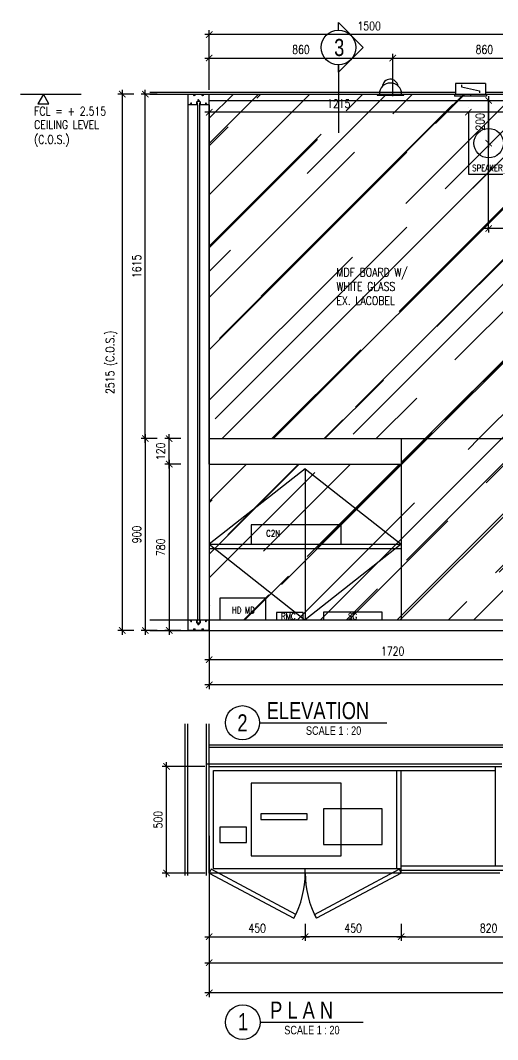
# Model space of a CAD drawing. Header units: millimetres. Extents: x 618222 to 630112, y -361745 to -355524.
# Drawn here: x 618222 to 620459, y -360469 to -355690 of the extents above; entities that cross this region are included whole.
import ezdxf
from ezdxf.enums import TextEntityAlignment as Align

# ---------------------------------------------------------------- set-up
doc = ezdxf.new("R2010")
doc.units = ezdxf.units.MM
doc.header["$LTSCALE"] = 8
doc.header["$MEASUREMENT"] = 0
for name, color, linetype in [('02acp', 2, 'Continuous'), ('03AFP', 3, 'Continuous'), ('07APP', 7, 'Continuous'), ('A-DETL-03', 7, 'Continuous')]:
    doc.layers.add(name, color=color, linetype=linetype)
doc.layers.add('A-FURN', color=3, linetype='Continuous', lineweight=5)
doc.styles.add('DIM', font='ROMANS.shx', dxfattribs={"width": 0.8})
doc.styles.add('JDL', font='UNIV.shx', dxfattribs={"width": 0.8})
doc.dimstyles.new('DIM20', dxfattribs={"dimscale": 20, "dimtxt": 2, "dimasz": 1.5, "dimexe": 1, "dimexo": 1, "dimgap": 1, "dimtad": 1, "dimdec": 0, "dimzin": 0, "dimdsep": 46, "dimtxsty": 'DIM', "dimblk1": 'ARCHTICK', "dimblk2": 'ARCHTICK', "dimsah": 1, "dimcen": 0, "dimdle": 1, "dimclrd": 9, "dimclre": 9, "dimclrt": 3, "dimadec": 0, "dimazin": 0, "dimtfac": 0.5, "dimtdec": 0, "dimtix": 1, "dimtmove": 2, "dimatfit": 3, "dimfxl": 1, "dimtolj": 1, "dimtzin": 0, "dimarcsym": 0})
pattern_1 = [(45, (0, 0), (215.52615, 574.73639), [3810, -508, 1270, -254]), (45, (149.07, 328.68), (-418.47994, 59.26969), [762, -83.82, 1524, -190.5]), (45, (-62.86, 242.47), (813.611205, 1054.28207), [2032, -355.6, 1016, -254])]

# ---------------------------------------------------------------- blocks, each defined once
blk = doc.blocks.new('_ARCHTICK')
at = {"color": 0, "linetype": 'ByBlock', "const_width": 0.15}
blk.add_lwpolyline([(-0.5, -0.5), (0.5, 0.5)], dxfattribs=at)
blk = doc.blocks.new('*D17')
at = {"layer": '02acp', "color": 9, "lineweight": -2, "transparency": 16777216}
for p, q in [((619107.1, -358451.3), (619107.1, -358825.7)), ((624593.1, -358451.3), (624593.1, -358825.7)), ((624613.1, -358805.7), (619087.1, -358805.7))]:
    blk.add_line(p, q, dxfattribs=at)
at = {"layer": 'Defpoints', "color": 0, "transparency": 16777216}
for p in [(619107.1, -358431.3), (624593.1, -358431.3), (619107.1, -358805.7)]:
    blk.add_point(p, dxfattribs=at)
at = {"layer": '02acp', "color": 9, "lineweight": -2, "transparency": 16777216, "xscale": 30, "yscale": 30, "zscale": 30, "rotation": 180}
blk.add_blockref('_ARCHTICK', (619107.1, -358805.7), dxfattribs=at)
at = {"layer": '02acp', "color": 9, "lineweight": -2, "transparency": 16777216, "xscale": 30, "yscale": 30, "zscale": 30}
blk.add_blockref('_ARCHTICK', (624593.1, -358805.7), dxfattribs=at)
at = {"layer": '02acp', "color": 3, "transparency": 16777216, "insert": (621850.1, -358755.3), "char_height": 40, "attachment_point": 5, "style": 'DIM'}
blk.add_mtext('\\A1;5486 (C.O.S)', dxfattribs=at)
blk = doc.blocks.new('*D18')
at = {"layer": '02acp', "color": 9, "lineweight": -2, "transparency": 16777216}
for p, q in [((618974.7, -357770.4), (618899.5, -357770.4)), ((618919.5, -357750.4), (618919.5, -358570.4)), ((618974.7, -358550.4), (618899.5, -358550.4))]:
    blk.add_line(p, q, dxfattribs=at)
at = {"layer": 'Defpoints', "color": 0, "transparency": 16777216}
for p in [(618994.7, -357770.4), (618919.5, -358550.4), (618994.7, -358550.4)]:
    blk.add_point(p, dxfattribs=at)
at = {"layer": '02acp', "color": 9, "lineweight": -2, "transparency": 16777216, "xscale": 30, "yscale": 30, "zscale": 30}
for p, rotation in [((618919.5, -357770.4), 90), ((618919.5, -358550.4), 270)]:
    blk.add_blockref('_ARCHTICK', p, dxfattribs=dict(at, rotation=rotation))
at = {"layer": '02acp', "color": 3, "transparency": 16777216, "insert": (618879.5, -358160.4), "char_height": 40, "attachment_point": 5, "rotation": 90, "style": 'DIM'}
blk.add_mtext('\\A1;780', dxfattribs=at)
blk = doc.blocks.new('*D19')
at = {"layer": '02acp', "color": 9, "lineweight": -2, "transparency": 16777216}
for p, q in [((618754.4, -356035.4), (618679.2, -356035.4)), ((618699.2, -356015.4), (618699.2, -358570.4)), ((618754.4, -358550.4), (618679.2, -358550.4))]:
    blk.add_line(p, q, dxfattribs=at)
at = {"layer": 'Defpoints', "color": 0, "transparency": 16777216}
for p in [(618774.4, -356035.4), (618699.2, -358550.4), (618774.4, -358550.4)]:
    blk.add_point(p, dxfattribs=at)
at = {"layer": '02acp', "color": 9, "lineweight": -2, "transparency": 16777216, "xscale": 30, "yscale": 30, "zscale": 30}
for p, rotation in [((618699.2, -356035.4), 90), ((618699.2, -358550.4), 270)]:
    blk.add_blockref('_ARCHTICK', p, dxfattribs=dict(at, rotation=rotation))
at = {"layer": '02acp', "color": 3, "transparency": 16777216, "insert": (618648.8, -357292.9), "char_height": 40, "attachment_point": 5, "rotation": 90, "style": 'DIM'}
blk.add_mtext('\\A1;2515 (C.O.S.)', dxfattribs=at)
blk = doc.blocks.new('*D20')
at = {"layer": '02acp', "color": 9, "lineweight": -2, "transparency": 16777216}
for p, q in [((618862.5, -356035.4), (618787.3, -356035.4)), ((618807.3, -357670.4), (618807.3, -356015.4)), ((618862.5, -357650.4), (618787.3, -357650.4))]:
    blk.add_line(p, q, dxfattribs=at)
at = {"layer": 'Defpoints', "color": 0, "transparency": 16777216}
for p in [(618807.3, -356035.4), (618882.5, -356035.4), (618882.5, -357650.4)]:
    blk.add_point(p, dxfattribs=at)
at = {"layer": '02acp', "color": 9, "lineweight": -2, "transparency": 16777216, "xscale": 30, "yscale": 30, "zscale": 30}
for p, rotation in [((618807.3, -356035.4), 90), ((618807.3, -357650.4), 270)]:
    blk.add_blockref('_ARCHTICK', p, dxfattribs=dict(at, rotation=rotation))
at = {"layer": '02acp', "color": 3, "transparency": 16777216, "insert": (618767.3, -356842.9), "char_height": 40, "attachment_point": 5, "rotation": 90, "style": 'DIM'}
blk.add_mtext('\\A1;1615', dxfattribs=at)
blk = doc.blocks.new('*D23')
at = {"layer": '02acp', "color": 9, "lineweight": -2, "transparency": 16777216}
for p, q in [((620627.1, -355755.8), (619087.1, -355755.8)), ((619107.1, -355935.1), (619107.1, -355735.8)), ((620607.1, -355935.1), (620607.1, -355735.8))]:
    blk.add_line(p, q, dxfattribs=at)
at = {"layer": 'Defpoints', "color": 0, "transparency": 16777216}
for p in [(619107.1, -355755.8), (619107.1, -355955.1), (620607.1, -355955.1)]:
    blk.add_point(p, dxfattribs=at)
at = {"layer": '02acp', "color": 9, "lineweight": -2, "transparency": 16777216, "xscale": 30, "yscale": 30, "zscale": 30, "rotation": 180}
blk.add_blockref('_ARCHTICK', (619107.1, -355755.8), dxfattribs=at)
at = {"layer": '02acp', "color": 9, "lineweight": -2, "transparency": 16777216, "xscale": 30, "yscale": 30, "zscale": 30}
blk.add_blockref('_ARCHTICK', (620607.1, -355755.8), dxfattribs=at)
at = {"layer": '02acp', "color": 3, "transparency": 16777216, "insert": (619857.1, -355715.8), "char_height": 40, "attachment_point": 5, "style": 'DIM'}
blk.add_mtext('\\A1;1500', dxfattribs=at)
blk = doc.blocks.new('*D24')
at = {"layer": '02acp', "color": 9, "lineweight": -2, "transparency": 16777216}
for p, q in [((619087.1, -355866.2), (619987.4, -355866.2)), ((619107.1, -356015.4), (619107.1, -355846.2)), ((619967.4, -356045.4), (619967.4, -355846.2))]:
    blk.add_line(p, q, dxfattribs=at)
at = {"layer": 'Defpoints', "color": 0, "transparency": 16777216}
for p in [(619967.4, -355866.2), (619107.1, -356035.4), (619967.4, -356065.4)]:
    blk.add_point(p, dxfattribs=at)
at = {"layer": '02acp', "color": 9, "lineweight": -2, "transparency": 16777216, "xscale": 30, "yscale": 30, "zscale": 30, "rotation": 180}
blk.add_blockref('_ARCHTICK', (619107.1, -355866.2), dxfattribs=at)
at = {"layer": '02acp', "color": 9, "lineweight": -2, "transparency": 16777216, "xscale": 30, "yscale": 30, "zscale": 30}
blk.add_blockref('_ARCHTICK', (619967.4, -355866.2), dxfattribs=at)
at = {"layer": '02acp', "color": 3, "transparency": 16777216, "insert": (619537.3, -355826.2), "char_height": 40, "attachment_point": 5, "style": 'DIM'}
blk.add_mtext('\\A1;860', dxfattribs=at)
blk = doc.blocks.new('DN')
at = {"layer": '02acp'}
for centre, radius, start, end in [((0, 5), 52.1, 0, 180), ((-1.3, 37.7), 37.2, 8.2572, 176.2688), ((0, 5), 62.1, 180, 184.6191), ((0, 5), 62.1, 355.3809, 0)]:
    blk.add_arc(centre, radius, start, end, dxfattribs=at)
at = {"layer": '03AFP'}
blk.add_line((-61.9, 0), (61.9, 0), dxfattribs=at)
blk = doc.blocks.new('*D11')
at = {"layer": '02acp', "color": 9, "lineweight": -2, "transparency": 16777216}
for p, q in [((618907.2, -359707.6), (618907.2, -359167.6)), ((619087.1, -359187.6), (618887.2, -359187.6)), ((619088.3, -359687.6), (618887.2, -359687.6))]:
    blk.add_line(p, q, dxfattribs=at)
at = {"layer": 'Defpoints', "color": 0, "transparency": 16777216}
for p in [(618907.2, -359187.6), (619107.1, -359187.6), (619108.3, -359687.6)]:
    blk.add_point(p, dxfattribs=at)
at = {"layer": '02acp', "color": 9, "lineweight": -2, "transparency": 16777216, "xscale": 30, "yscale": 30, "zscale": 30}
for p, rotation in [((618907.2, -359187.6), 90), ((618907.2, -359687.6), 270)]:
    blk.add_blockref('_ARCHTICK', p, dxfattribs=dict(at, rotation=rotation))
at = {"layer": '02acp', "color": 3, "transparency": 16777216, "insert": (618867.2, -359437.6), "char_height": 40, "attachment_point": 5, "rotation": 90, "style": 'DIM'}
blk.add_mtext('\\A1;500', dxfattribs=at)
blk = doc.blocks.new('*D9')
at = {"layer": '02acp', "color": 9, "lineweight": -2, "transparency": 16777216}
for p, q in [((619107.1, -359513.6), (619107.1, -360128.3)), ((621967.4, -359544.4), (621967.4, -360128.3)), ((619087.1, -360108.3), (621987.4, -360108.3))]:
    blk.add_line(p, q, dxfattribs=at)
at = {"layer": 'Defpoints', "color": 0, "transparency": 16777216}
for p in [(619107.1, -359493.6), (621967.4, -359524.4), (621967.4, -360108.3)]:
    blk.add_point(p, dxfattribs=at)
at = {"layer": '02acp', "color": 9, "lineweight": -2, "transparency": 16777216, "xscale": 30, "yscale": 30, "zscale": 30, "rotation": 180}
blk.add_blockref('_ARCHTICK', (619107.1, -360108.3), dxfattribs=at)
at = {"layer": '02acp', "color": 9, "lineweight": -2, "transparency": 16777216, "xscale": 30, "yscale": 30, "zscale": 30}
blk.add_blockref('_ARCHTICK', (621967.4, -360108.3), dxfattribs=at)
at = {"layer": '02acp', "color": 3, "transparency": 16777216, "insert": (620537.3, -360068.3), "char_height": 40, "attachment_point": 5, "style": 'DIM'}
blk.add_mtext('\\A1;2860', dxfattribs=at)
blk = doc.blocks.new('*D10')
at = {"layer": '02acp', "color": 9, "lineweight": -2, "transparency": 16777216}
for p, q in [((619107.1, -359860.4), (619107.1, -360269.6)), ((624593.1, -359860.4), (624593.1, -360269.6)), ((624613.1, -360249.6), (619087.1, -360249.6))]:
    blk.add_line(p, q, dxfattribs=at)
at = {"layer": 'Defpoints', "color": 0, "transparency": 16777216}
for p in [(619107.1, -359840.4), (624593.1, -359840.4), (619107.1, -360249.6)]:
    blk.add_point(p, dxfattribs=at)
at = {"layer": '02acp', "color": 9, "lineweight": -2, "transparency": 16777216, "xscale": 30, "yscale": 30, "zscale": 30, "rotation": 180}
blk.add_blockref('_ARCHTICK', (619107.1, -360249.6), dxfattribs=at)
at = {"layer": '02acp', "color": 9, "lineweight": -2, "transparency": 16777216, "xscale": 30, "yscale": 30, "zscale": 30}
blk.add_blockref('_ARCHTICK', (624593.1, -360249.6), dxfattribs=at)
at = {"layer": '02acp', "color": 3, "transparency": 16777216, "insert": (621850.1, -360199.1), "char_height": 40, "attachment_point": 5, "style": 'DIM'}
blk.add_mtext('\\A1;5486 (C.O.S)', dxfattribs=at)
blk = doc.blocks.new('*D36')
at = {"layer": 'Defpoints', "color": 9, "lineweight": -2, "transparency": 16777216}
for p, q in [((619947.4, -355866.2), (620847.4, -355866.2)), ((619967.4, -356045.4), (619967.4, -355846.2)), ((620827.4, -356045.4), (620827.4, -355846.2))]:
    blk.add_line(p, q, dxfattribs=at)
at = {"layer": 'Defpoints', "color": 0, "transparency": 16777216}
for p in [(620827.4, -355866.2), (619967.4, -356065.4), (620827.4, -356065.4)]:
    blk.add_point(p, dxfattribs=at)
at = {"layer": 'Defpoints', "color": 9, "lineweight": -2, "transparency": 16777216, "xscale": 30, "yscale": 30, "zscale": 30, "rotation": 180}
blk.add_blockref('_ARCHTICK', (619967.4, -355866.2), dxfattribs=at)
at = {"layer": 'Defpoints', "color": 9, "lineweight": -2, "transparency": 16777216, "xscale": 30, "yscale": 30, "zscale": 30}
blk.add_blockref('_ARCHTICK', (620827.4, -355866.2), dxfattribs=at)
at = {"layer": 'Defpoints', "color": 3, "transparency": 16777216, "insert": (620397.4, -355826.2), "char_height": 40, "attachment_point": 5, "style": 'DIM'}
blk.add_mtext('\\A1;860', dxfattribs=at)
blk = doc.blocks.new('*D42')
at = {"layer": '02acp', "color": 9, "lineweight": -2, "transparency": 16777216}
for p, q in [((619107.1, -358595.6), (619107.1, -358707.4)), ((620827.4, -358595.6), (620827.4, -358707.4)), ((620847.4, -358687.4), (619087.1, -358687.4))]:
    blk.add_line(p, q, dxfattribs=at)
at = {"layer": 'Defpoints', "color": 0, "transparency": 16777216}
for p in [(619107.1, -358575.6), (620827.4, -358575.6), (619107.1, -358687.4)]:
    blk.add_point(p, dxfattribs=at)
at = {"layer": '02acp', "color": 9, "lineweight": -2, "transparency": 16777216, "xscale": 30, "yscale": 30, "zscale": 30, "rotation": 180}
blk.add_blockref('_ARCHTICK', (619107.1, -358687.4), dxfattribs=at)
at = {"layer": '02acp', "color": 9, "lineweight": -2, "transparency": 16777216, "xscale": 30, "yscale": 30, "zscale": 30}
blk.add_blockref('_ARCHTICK', (620827.4, -358687.4), dxfattribs=at)
at = {"layer": '02acp', "color": 3, "transparency": 16777216, "insert": (619967.3, -358647.4), "char_height": 40, "attachment_point": 5, "style": 'DIM'}
blk.add_mtext('\\A1;1720', dxfattribs=at)
blk = doc.blocks.new('*D45')
at = {"layer": '02acp', "color": 9, "lineweight": -2, "transparency": 16777216}
for p, q in [((618919.5, -357790.4), (618919.5, -357630.4)), ((618974.7, -357650.4), (618899.5, -357650.4)), ((618974.7, -357770.4), (618899.5, -357770.4))]:
    blk.add_line(p, q, dxfattribs=at)
at = {"layer": 'Defpoints', "color": 0, "transparency": 16777216}
for p in [(618919.5, -357650.4), (618994.7, -357650.4), (618994.7, -357770.4)]:
    blk.add_point(p, dxfattribs=at)
at = {"layer": '02acp', "color": 9, "lineweight": -2, "transparency": 16777216, "xscale": 30, "yscale": 30, "zscale": 30}
for p, rotation in [((618919.5, -357650.4), 90), ((618919.5, -357770.4), 270)]:
    blk.add_blockref('_ARCHTICK', p, dxfattribs=dict(at, rotation=rotation))
at = {"layer": '02acp', "color": 3, "transparency": 16777216, "insert": (618879.5, -357710.4), "char_height": 40, "attachment_point": 5, "rotation": 90, "style": 'DIM'}
blk.add_mtext('\\A1;120', dxfattribs=at)
blk = doc.blocks.new('*D46')
at = {"layer": '02acp', "color": 9, "lineweight": -2, "transparency": 16777216}
for p, q in [((618807.3, -357630.4), (618807.3, -358570.4)), ((618862.5, -357650.4), (618787.3, -357650.4)), ((618862.5, -358550.4), (618787.3, -358550.4))]:
    blk.add_line(p, q, dxfattribs=at)
at = {"layer": 'Defpoints', "color": 0, "transparency": 16777216}
for p in [(618882.5, -357650.4), (618807.3, -358550.4), (618882.5, -358550.4)]:
    blk.add_point(p, dxfattribs=at)
at = {"layer": '02acp', "color": 9, "lineweight": -2, "transparency": 16777216, "xscale": 30, "yscale": 30, "zscale": 30}
for p, rotation in [((618807.3, -357650.4), 90), ((618807.3, -358550.4), 270)]:
    blk.add_blockref('_ARCHTICK', p, dxfattribs=dict(at, rotation=rotation))
at = {"layer": '02acp', "color": 3, "transparency": 16777216, "insert": (618767.3, -358100.4), "char_height": 40, "attachment_point": 5, "rotation": 90, "style": 'DIM'}
blk.add_mtext('\\A1;900', dxfattribs=at)
blk = doc.blocks.new('*D47')
at = {"layer": '02acp', "color": 9, "lineweight": -2, "transparency": 16777216}
for p, q in [((619557.1, -359925.3), (619557.1, -360006.4)), ((620007.1, -359925.3), (620007.1, -360006.4)), ((620027.1, -359986.4), (619537.1, -359986.4))]:
    blk.add_line(p, q, dxfattribs=at)
at = {"layer": 'Defpoints', "color": 0, "transparency": 16777216}
for p in [(619557.1, -359905.3), (620007.1, -359905.3), (619557.1, -359986.4)]:
    blk.add_point(p, dxfattribs=at)
at = {"layer": '02acp', "color": 9, "lineweight": -2, "transparency": 16777216, "xscale": 30, "yscale": 30, "zscale": 30, "rotation": 180}
blk.add_blockref('_ARCHTICK', (619557.1, -359986.4), dxfattribs=at)
at = {"layer": '02acp', "color": 9, "lineweight": -2, "transparency": 16777216, "xscale": 30, "yscale": 30, "zscale": 30}
blk.add_blockref('_ARCHTICK', (620007.1, -359986.4), dxfattribs=at)
at = {"layer": '02acp', "color": 3, "transparency": 16777216, "insert": (619782.1, -359946.4), "char_height": 40, "attachment_point": 5, "style": 'DIM'}
blk.add_mtext('\\A1;450', dxfattribs=at)
blk = doc.blocks.new('*D48')
at = {"layer": '02acp', "color": 9, "lineweight": -2, "transparency": 16777216}
for p, q in [((619107.1, -359925.3), (619107.1, -360006.4)), ((619557.1, -359925.3), (619557.1, -360006.4)), ((619087.1, -359986.4), (619577.1, -359986.4))]:
    blk.add_line(p, q, dxfattribs=at)
at = {"layer": 'Defpoints', "color": 0, "transparency": 16777216}
for p in [(619107.1, -359905.3), (619557.1, -359905.3), (619557.1, -359986.4)]:
    blk.add_point(p, dxfattribs=at)
at = {"layer": '02acp', "color": 9, "lineweight": -2, "transparency": 16777216, "xscale": 30, "yscale": 30, "zscale": 30, "rotation": 180}
blk.add_blockref('_ARCHTICK', (619107.1, -359986.4), dxfattribs=at)
at = {"layer": '02acp', "color": 9, "lineweight": -2, "transparency": 16777216, "xscale": 30, "yscale": 30, "zscale": 30}
blk.add_blockref('_ARCHTICK', (619557.1, -359986.4), dxfattribs=at)
at = {"layer": '02acp', "color": 3, "transparency": 16777216, "insert": (619332.1, -359946.4), "char_height": 40, "attachment_point": 5, "style": 'DIM'}
blk.add_mtext('\\A1;450', dxfattribs=at)
blk = doc.blocks.new('*D49')
at = {"layer": '02acp', "color": 9, "lineweight": -2, "transparency": 16777216}
for p, q in [((620007.1, -359925.3), (620007.1, -360006.4)), ((620827.4, -359925.3), (620827.4, -360006.4)), ((619987.1, -359986.4), (620847.4, -359986.4))]:
    blk.add_line(p, q, dxfattribs=at)
at = {"layer": 'Defpoints', "color": 0, "transparency": 16777216}
for p in [(620007.1, -359905.3), (620827.4, -359905.3), (620827.4, -359986.4)]:
    blk.add_point(p, dxfattribs=at)
at = {"layer": '02acp', "color": 9, "lineweight": -2, "transparency": 16777216, "xscale": 30, "yscale": 30, "zscale": 30, "rotation": 180}
blk.add_blockref('_ARCHTICK', (620007.1, -359986.4), dxfattribs=at)
at = {"layer": '02acp', "color": 9, "lineweight": -2, "transparency": 16777216, "xscale": 30, "yscale": 30, "zscale": 30}
blk.add_blockref('_ARCHTICK', (620827.4, -359986.4), dxfattribs=at)
at = {"layer": '02acp', "color": 3, "transparency": 16777216, "insert": (620417.3, -359946.4), "char_height": 40, "attachment_point": 5, "style": 'DIM'}
blk.add_mtext('\\A1;820', dxfattribs=at)
blk = doc.blocks.new('*D72')
at = {"layer": '03AFP', "color": 9, "lineweight": -2, "transparency": 16777216}
for p, q in [((621037.4, -356664.9), (620397.4, -356664.9)), ((620417.4, -356670.4), (620417.4, -356684.9)), ((621017.4, -356670.4), (621017.4, -356684.9))]:
    blk.add_line(p, q, dxfattribs=at)
at = {"layer": 'Defpoints', "color": 0, "transparency": 16777216}
for p in [(620417.4, -356650.4), (620417.4, -356664.9), (621017.4, -356650.4)]:
    blk.add_point(p, dxfattribs=at)
at = {"layer": '03AFP', "color": 9, "lineweight": -2, "transparency": 16777216, "xscale": 30, "yscale": 30, "zscale": 30, "rotation": 180}
blk.add_blockref('_ARCHTICK', (620417.4, -356664.9), dxfattribs=at)
at = {"layer": '03AFP', "color": 9, "lineweight": -2, "transparency": 16777216, "xscale": 30, "yscale": 30, "zscale": 30}
blk.add_blockref('_ARCHTICK', (621017.4, -356664.9), dxfattribs=at)
at = {"layer": '03AFP', "color": 3, "transparency": 16777216, "insert": (620717.4, -356624.9), "char_height": 40, "attachment_point": 5, "style": 'DIM'}
blk.add_mtext('\\A1;600', dxfattribs=at)
blk = doc.blocks.new('*D73')
at = {"layer": '03AFP', "color": 9, "lineweight": -2, "transparency": 16777216}
for p, q in [((620417.4, -356045.4), (620417.4, -356285.4)), ((620437.4, -356065.4), (620437.4, -356065.4)), ((620437.4, -356265.4), (620437.4, -356265.4))]:
    blk.add_line(p, q, dxfattribs=at)
at = {"layer": 'Defpoints', "color": 0, "transparency": 16777216}
for p in [(620417.4, -356065.4), (620417.4, -356265.4), (620417.4, -356265.4)]:
    blk.add_point(p, dxfattribs=at)
at = {"layer": '03AFP', "color": 9, "lineweight": -2, "transparency": 16777216, "xscale": 30, "yscale": 30, "zscale": 30}
for p, rotation in [((620417.4, -356065.4), 90), ((620417.4, -356265.4), 270)]:
    blk.add_blockref('_ARCHTICK', p, dxfattribs=dict(at, rotation=rotation))
at = {"layer": '03AFP', "color": 3, "transparency": 16777216, "insert": (620377.4, -356165.4), "char_height": 40, "attachment_point": 5, "rotation": 90, "style": 'DIM'}
blk.add_mtext('\\A1;200', dxfattribs=at)
blk = doc.blocks.new('*D77')
at = {"layer": '03AFP', "color": 9, "lineweight": -2, "transparency": 16777216}
for p, q in [((620322.2, -356100), (620322.2, -356099.9)), ((620342.2, -356119.9), (619087.1, -356119.9))]:
    blk.add_line(p, q, dxfattribs=at)
at = {"layer": 'Defpoints', "color": 0, "transparency": 16777216}
for p in [(619107.1, -356119.9), (619107.1, -356119.9), (620322.2, -356120)]:
    blk.add_point(p, dxfattribs=at)
at = {"layer": '03AFP', "color": 9, "lineweight": -2, "transparency": 16777216, "xscale": 30, "yscale": 30, "zscale": 30, "rotation": 180}
blk.add_blockref('_ARCHTICK', (619107.1, -356119.9), dxfattribs=at)
at = {"layer": '03AFP', "color": 9, "lineweight": -2, "transparency": 16777216, "xscale": 30, "yscale": 30, "zscale": 30}
blk.add_blockref('_ARCHTICK', (620322.2, -356119.9), dxfattribs=at)
at = {"layer": '03AFP', "color": 3, "transparency": 16777216, "insert": (619714.6, -356079.9), "char_height": 40, "attachment_point": 5, "style": 'DIM'}
blk.add_mtext('\\A1;1215', dxfattribs=at)

msp = doc.modelspace()

# ---------------------------------------------------------------- hatches: boundary and pattern name
h = msp.add_hatch()
h.set_pattern_fill('AR-RROOF', color=8, scale=10, angle=45)
h.set_pattern_definition(pattern_1)
h.paths.add_polyline_path([(620827.4, -357650.4), (619107, -357650.4), (619107, -356035.4), (620827.4, -356035.4)])
h = msp.add_hatch(color=8)
edge = h.paths.add_edge_path()
edge.add_line((619050.2, -356073.4), (619052.2, -356071.4))
edge.add_line((619052.2, -356071.4), (619052.2, -356085.4))
edge.add_arc((619051.2, -356086.5), 1.45, 46.3174, 133.6826)
edge.add_line((619050.2, -356085.4), (619050.2, -356073.4))
h = msp.add_hatch(color=8)
edge = h.paths.add_edge_path()
edge.add_line((619064.1, -356073.4), (619062.1, -356071.4))
edge.add_line((619062.1, -356071.4), (619062.1, -356085.4))
edge.add_arc((619063.1, -356086.5), 1.45, 46.3174, 133.6826, ccw=False)
edge.add_line((619064.1, -356085.4), (619064.1, -356073.4))
h = msp.add_hatch()
h.set_pattern_fill('AR-RROOF', color=8, scale=10, angle=45)
h.set_pattern_definition(pattern_1)
h.paths.add_polyline_path([(620007.2, -358500.4), (620827.4, -358500.4), (620827.4, -357650.4), (620007.2, -357650.4)])
h = msp.add_hatch()
h.set_pattern_fill('AR-RROOF', color=8, scale=10, angle=45)
h.set_pattern_definition(pattern_1)
h.paths.add_polyline_path([(619107, -358500.4), (620007.2, -358500.4), (620007.2, -357770.4), (619107, -357770.4)])
h = msp.add_hatch(color=8)
edge = h.paths.add_edge_path()
edge.add_line((619050.2, -358512.5), (619052.2, -358514.5))
edge.add_line((619052.2, -358514.5), (619052.2, -358500.4))
edge.add_arc((619051.2, -358499.4), 1.45, 226.3174, 313.6826, ccw=False)
edge.add_line((619050.2, -358500.4), (619050.2, -358512.5))
h = msp.add_hatch(color=8)
edge = h.paths.add_edge_path()
edge.add_line((619064.1, -358512.5), (619062.1, -358514.5))
edge.add_line((619062.1, -358514.5), (619062.1, -358500.4))
edge.add_arc((619063.1, -358499.4), 1.45, 226.3174, 313.6826)
edge.add_line((619064.1, -358500.4), (619064.1, -358512.5))

# ---------------------------------------------------------------- linework, layer by layer
at = {"color": 4}
msp.add_line((619713.1, -355898.1), (619713.1, -356216.3), dxfattribs=at)
for p, q in [((619007, -356035.4), (619107.1, -356035.4)), ((619007, -358550.4), (619107.1, -358550.4))]:
    msp.add_line(p, q)
at = {"color": 1}
msp.add_line((619007, -356085.4), (619007, -358500.4), dxfattribs=at)
at = {"color": 3}
for p, q in [((619056.6, -356062.4), (619053.1, -356062.4)), ((619056.6, -358523.4), (619053.1, -358523.4))]:
    msp.add_line(p, q, dxfattribs=at)
msp.add_lwpolyline([(618329.4, -356035.4), (618303.4, -356080.4), (618355.3, -356080.4)], close=True)
for centre, start, end in [((619051.1, -356086.5), 46.3174, 133.6826), ((619063.1, -356086.5), 46.3174, 133.6826), ((619051.1, -358499.4), 226.3174, 313.6826), ((619063.1, -358499.4), 226.3174, 313.6826)]:
    msp.add_arc(centre, 1.45, start, end, dxfattribs=at)
at = {"layer": '02acp', "color": 7}
for p, q in [((620262.1, -355985.4), (620262.1, -356035.4)), ((620290.1, -355991.7), (620290.1, -356001.4)), ((620290.1, -356001.4), (620374.1, -356019.5)), ((620402.1, -355985.4), (620402.1, -356035.4)), ((620257.1, -356035.4), (620257.1, -356045.4)), ((620332.1, -356035.4), (620332.1, -356045.4)), ((620374.1, -356020.1), (620374.1, -356029.7)), ((620407.1, -356035.4), (620407.1, -356045.4)), ((619107, -357650.4), (620827.4, -357650.4)), ((620007.2, -357650.4), (620007.2, -358500.4)), ((619107, -357770.4), (620007.2, -357770.4)), ((619557.1, -357790.4), (619557.1, -358500.4)), ((618828.1, -358500.4), (624799.9, -358500.4))]:
    msp.add_line(p, q, dxfattribs=at)
at = {"layer": '02acp', "color": 1}
msp.add_line((618221.7, -356035.4), (618506.9, -356035.4), dxfattribs=at)
at = {"layer": '02acp'}
for p, q in [((619107, -356085.4), (619107, -358500.4)), ((619107, -358500.4), (620385.3, -358500.4)), ((619095.1, -359175.6), (619095.1, -358988.4)), ((619107.1, -359187.6), (619107.1, -358988.4))]:
    msp.add_line(p, q, dxfattribs=at)
for p in [(619493, -358500.4), (619515.5, -358500.4)]:
    msp.add_point(p, dxfattribs=at)
at = {"layer": '03AFP'}
for p, q in [((620402.1, -355985.4), (620262.1, -355985.4)), ((618828.1, -356025.4), (620262.1, -356025.4)), ((618828.1, -356035.4), (624394.5, -356035.4)), ((619107, -357770.4), (619107.1, -356035.4)), ((620407.1, -356045.4), (620257.1, -356045.4)), ((620402.1, -356025.4), (620607.1, -356025.4)), ((619052, -356085.4), (619052, -358499.1)), ((619061.1, -356070.4), (619053.1, -356070.4)), ((619062, -356085.4), (619062, -358500.4)), ((619064.1, -356073.4), (619064.1, -356085.4)), ((619107, -357770.4), (619107, -356120.4)), ((619061.1, -358515.4), (619053.1, -358515.4)), ((619064.1, -358512.5), (619064.1, -358500.4)), ((618995.1, -359699.6), (618995.1, -358988.4)), ((619007.1, -359699.6), (619007.1, -358988.4)), ((619343, -358982.9), (619939.6, -358982.9)), ((620827.4, -359655.6), (620007.1, -359655.6)), ((620007.1, -359687.6), (620007.1, -359667.6)), ((620827.4, -359675.6), (620007.1, -359675.6)), ((619346.2, -360387.3), (619829.2, -360387.3))]:
    msp.add_line(p, q, dxfattribs=at)
at = {"layer": '03AFP', "color": 253}
for p, q in [((619107, -356035.4), (624593.1, -356035.4)), ((619107, -356065.4), (624593.1, -356065.4))]:
    msp.add_line(p, q, dxfattribs=at)
at = {"layer": '03AFP', "color": 1}
for p, q in [((619107, -358145.4), (620007.2, -358145.4)), ((619107, -358165.4), (620007.2, -358165.4)), ((619987.1, -359667.6), (619987.1, -359207.6)), ((620007.1, -359667.6), (620007.1, -359207.6)), ((620449.5, -359655.6), (620449.5, -359187.6)), ((619557.1, -359687.6), (619557.1, -359667.6))]:
    msp.add_line(p, q, dxfattribs=at)
at = {"layer": '03AFP'}
for points in [[(619713.1, -355734.9), (619713.1, -355700.1), (619829.5, -355816.5), (619713.1, -355932.9), (619713.1, -355898.1)], [(620417.4, -356664.9), (620417.4, -356065.4)], [(620469.5, -359687.6), (619107.1, -359687.6), (619107.1, -359187.6), (620479.5, -359187.6)]]:
    msp.add_lwpolyline(points, dxfattribs=at)
at = {"layer": '03AFP', "color": 3}
msp.add_lwpolyline([(620322.2, -356120.1), (620322.2, -356410.8), (620512.7, -356410.8), (620512.7, -356120.1), (620322.2, -356120.1)], dxfattribs=at)
at = {"layer": '03AFP', "color": 1}
for points in [[(619557.1, -357793), (619107, -358145.4), (619555.7, -358500.4)], [(619557.1, -357793), (620007.2, -358145.4), (619557.1, -358500.4)], [(620007.1, -359667.6), (619127.1, -359667.6), (619127.1, -359207.6), (620449.5, -359207.6)]]:
    msp.add_lwpolyline(points, dxfattribs=at)
at = {"layer": '03AFP'}
for points in [[(619303.2, -358145.4), (619725.5, -358145.4), (619725.5, -358055.4), (619303.2, -358055.4)], [(619156.3, -358500.4), (619373.3, -358500.4), (619373.3, -358398.4), (619156.3, -358398.4)], [(619422.2, -358500.4), (619548.2, -358500.4), (619548.2, -358466.7), (619422.2, -358466.7)], [(619642.8, -358500.4), (619917.8, -358500.4), (619917.8, -358464.2), (619642.8, -358464.2)], [(619303.2, -359607.3), (619725.5, -359607.3), (619725.5, -359266.3), (619303.2, -359266.3)], [(619642.8, -359553.6), (619917.8, -359553.6), (619917.8, -359386.1), (619642.8, -359386.1)], [(619349.8, -359437.3), (619566.8, -359437.3), (619566.8, -359410.3), (619349.8, -359410.3)], [(619156.3, -359544.9), (619282.3, -359544.9), (619282.3, -359473.4), (619156.3, -359473.4)]]:
    msp.add_lwpolyline(points, close=True, dxfattribs=at)
at = {"layer": '03AFP', "color": 1}
for points in [[(619513.3, -359882.4), (619116.6, -359670), (619107.1, -359687.6), (619503.8, -359900.1)], [(619601, -359882.4), (619997.7, -359670), (620007.1, -359687.6), (619610.4, -359900.1)]]:
    msp.add_lwpolyline(points, close=True, dxfattribs=at)
at = {"layer": '03AFP'}
for centre, radius in [((619713.1, -355816.5), 81.6), ((620417.4, -356265.4), 69.1), ((619263, -358982.9), 80), ((619264.6, -360387.3), 81.6)]:
    msp.add_circle(centre, radius, dxfattribs=at)
at = {"layer": '03AFP', "color": 1}
for centre, start, end in [((619108.3, -359687.6), 331.7536, 0), ((620005.9, -359687.6), 180, 208.2464)]:
    msp.add_arc(centre, 448.9, start, end, dxfattribs=at)
at = {"layer": '03AFP'}
for p in [(619107.1, -356382.4), (619107, -356450.4), (619107, -356729.4), (619107, -356780.4), (619107, -357076.4), (619107, -357110.4), (619107, -357423.4), (619107, -357440.4)]:
    msp.add_point(p, dxfattribs=at)
at = {"layer": '07APP'}
for p, q in [((620569.5, -359087.6), (619107.1, -359087.6)), ((620469.5, -359687.6), (619107.1, -359687.6))]:
    msp.add_line(p, q, dxfattribs=at)
for points in [[(620569.5, -359099.6), (619107.1, -359099.6)], [(619095.1, -359699.6), (619095.1, -359175.6), (620479.5, -359175.6)]]:
    msp.add_lwpolyline(points, dxfattribs=at)
at = {"layer": 'A-DETL-03', "color": 5}
msp.add_line((618828.1, -358550.4), (624799.9, -358550.4), dxfattribs=at)
at = {"layer": 'A-FURN'}
for p, q in [((619007, -356085.4), (619007, -356035.4)), ((619033.6, -356037.4), (619009, -356037.4)), ((619036.1, -356041.2), (619036.1, -356043.3)), ((619038.1, -356041.2), (619038.1, -356043.3)), ((619076, -356041.2), (619076, -356043.3)), ((619078, -356041.2), (619078, -356043.3)), ((619107.1, -356085.4), (619107.1, -356035.4)), ((619050.1, -356085.4), (619007, -356085.4)), ((619018.1, -356081.4), (619021.7, -356081.4)), ((619048.1, -356083.4), (619021.2, -356083.4)), ((619021.7, -356077.4), (619021.7, -356081.4)), ((619022.2, -356081.4), (619021.7, -356081.4)), ((619022.7, -356081.9), (619022.7, -356083.4)), ((619023.7, -356078.9), (619023.7, -356077.4)), ((619024.7, -356082.4), (619024.7, -356079.9)), ((619048.1, -356072.6), (619052.3, -356068.4)), ((619048.1, -356081.9), (619048.1, -356083.4)), ((619050.1, -356081.4), (619048.6, -356081.4)), ((619050.1, -356073.4), (619053.1, -356070.4)), ((619050.1, -356078.4), (619050.1, -356073.4)), ((619052.1, -356078.4), (619050.1, -356078.4)), ((619050.1, -356081.4), (619050.1, -356080.4)), ((619050.1, -356083.4), (619050.1, -356085.4)), ((619050.1, -356083.4), (619052.1, -356083.4)), ((619052.1, -356083.4), (619052.1, -356078.4)), ((619052.3, -356068.4), (619057.6, -356068.4)), ((619053.1, -356062.4), (619053.1, -356063.4)), ((619053.1, -356070.4), (619061.1, -356070.4)), ((619056.6, -356064.4), (619054.1, -356064.4)), ((619057.6, -356065.4), (619057.6, -356068.4)), ((619059.6, -356065.4), (619059.6, -356068.4)), ((619061.9, -356068.4), (619059.6, -356068.4)), ((619059.6, -356068.4), (619061.9, -356068.4)), ((619064.1, -356073.4), (619061.1, -356070.4)), ((619066.1, -356072.6), (619061.9, -356068.4)), ((619062.1, -356083.4), (619062.1, -356078.4)), ((619062.1, -356078.4), (619064.1, -356078.4)), ((619064.1, -356083.4), (619062.1, -356083.4)), ((619064.1, -356078.4), (619064.1, -356073.4)), ((619064.1, -356081.4), (619064.1, -356080.4)), ((619064.1, -356083.4), (619064.1, -356085.4)), ((619064.1, -356085.4), (619089.1, -356085.4)), ((619064.1, -356085.4), (619107.1, -356085.4)), ((619089.3, -356082.4), (619089.3, -356079.9)), ((619090.3, -356078.9), (619090.3, -356077.4)), ((619091.3, -356081.9), (619091.3, -356083.4)), ((619091.8, -356081.4), (619092.3, -356081.4)), ((619092.3, -356077.4), (619092.3, -356081.4)), ((619095.9, -356081.4), (619092.3, -356081.4)), ((619105.1, -356083.4), (619097.9, -356083.4)), ((619050.1, -358500.4), (619007, -358500.4)), ((619007, -358500.4), (619007, -358550.4)), ((619018.1, -358504.4), (619021.7, -358504.4)), ((619048.1, -358502.4), (619021.2, -358502.4)), ((619021.7, -358508.4), (619021.7, -358504.4)), ((619022.2, -358504.4), (619021.7, -358504.4)), ((619022.7, -358503.9), (619022.7, -358502.4)), ((619023.7, -358506.9), (619023.7, -358508.4)), ((619024.7, -358503.4), (619024.7, -358505.9)), ((619036.1, -358544.7), (619036.1, -358542.6)), ((619038.1, -358544.7), (619038.1, -358542.6)), ((619048.1, -358503.9), (619048.1, -358502.4)), ((619048.1, -358513.3), (619052.3, -358517.4)), ((619050.1, -358504.4), (619048.6, -358504.4)), ((619050.1, -358502.4), (619050.1, -358500.4)), ((619050.1, -358502.4), (619052.1, -358502.4)), ((619050.1, -358504.4), (619050.1, -358505.4)), ((619052.1, -358507.4), (619050.1, -358507.4)), ((619050.1, -358507.4), (619050.1, -358512.4)), ((619050.1, -358512.4), (619053.1, -358515.4)), ((619052.1, -358502.4), (619052.1, -358507.4)), ((619052.3, -358517.4), (619057.6, -358517.4)), ((619053.1, -358515.4), (619061.1, -358515.4)), ((619053.1, -358523.4), (619053.1, -358522.4)), ((619056.6, -358521.4), (619054.1, -358521.4)), ((619057.6, -358520.4), (619057.6, -358517.4)), ((619061.9, -358517.4), (619059.6, -358517.4)), ((619059.6, -358520.4), (619059.6, -358517.4)), ((619059.6, -358517.4), (619061.9, -358517.4)), ((619064.1, -358512.4), (619061.1, -358515.4)), ((619066.1, -358513.3), (619061.9, -358517.4)), ((619064.1, -358502.4), (619062.1, -358502.4)), ((619062.1, -358502.4), (619062.1, -358507.4)), ((619062.1, -358507.4), (619064.1, -358507.4)), ((619064.1, -358500.4), (619089.1, -358500.4)), ((619064.1, -358502.4), (619064.1, -358500.4)), ((619064.1, -358500.4), (619107.1, -358500.4)), ((619064.1, -358504.4), (619064.1, -358505.4)), ((619064.1, -358507.4), (619064.1, -358512.4)), ((619076, -358544.7), (619076, -358542.6)), ((619078, -358544.7), (619078, -358542.6)), ((619089.3, -358503.4), (619089.3, -358505.9)), ((619090.3, -358506.9), (619090.3, -358508.4)), ((619091.3, -358503.9), (619091.3, -358502.4)), ((619091.8, -358504.4), (619092.3, -358504.4)), ((619092.3, -358508.4), (619092.3, -358504.4)), ((619095.9, -358504.4), (619092.3, -358504.4)), ((619105.1, -358502.4), (619097.9, -358502.4)), ((619107.1, -358500.4), (619107.1, -358550.4)), ((619033.6, -358548.4), (619009, -358548.4))]:
    msp.add_line(p, q, dxfattribs=at)
for points in [[(619022.2, -356081.4), (619018.1, -356081.4, 0.414214), (619017.1, -356082.4, -0.414214), (619016.1, -356083.4), (619009, -356083.4), (619009, -356037.4), (619033.6, -356037.4)], [(619091.8, -356081.4), (619095.9, -356081.4, -0.414214), (619096.9, -356082.4, 0.414214), (619097.9, -356083.4), (619105.1, -356083.4), (619105.1, -356037.4), (619080.5, -356037.4)], [(619048.1, -356072.6), (619048.1, -356079.9, 0.414214), (619048.6, -356080.4), (619050.1, -356080.4)], [(619066.1, -356072.6), (619066.1, -356079.9, -0.414214), (619065.6, -356080.4), (619064.1, -356080.4)], [(619064.1, -356081.4), (619065.6, -356081.4, -0.414214), (619066.1, -356081.9), (619066.1, -356083.4)], [(619066.1, -356083.4), (619088.3, -356083.4, 0.414214), (619089.3, -356082.4), (619089.3, -356079.9)], [(619022.2, -358504.4), (619018.1, -358504.4, -0.414214), (619017.1, -358503.4, 0.414214), (619016.1, -358502.4), (619009, -358502.4), (619009, -358548.4), (619033.6, -358548.4)], [(619048.1, -358513.3), (619048.1, -358505.9, -0.414214), (619048.6, -358505.4), (619050.1, -358505.4)], [(619064.1, -358504.4), (619065.6, -358504.4, 0.414214), (619066.1, -358503.9), (619066.1, -358502.4)], [(619066.1, -358513.3), (619066.1, -358505.9, 0.414214), (619065.6, -358505.4), (619064.1, -358505.4)], [(619066.1, -358502.4), (619088.3, -358502.4, -0.414214), (619089.3, -358503.4), (619089.3, -358505.9)], [(619091.8, -358504.4), (619095.9, -358504.4, 0.414214), (619096.9, -358503.4, -0.414214), (619097.9, -358502.4), (619105.1, -358502.4), (619105.1, -358548.4), (619080.5, -358548.4)]]:
    msp.add_lwpolyline(points, format="xyb", dxfattribs=at)
for points in [[(619073.5, -356037.4), (619040.5, -356037.4)], [(619040.5, -356037.4), (619047, -356037.4)], [(619022.7, -356083.4), (619019.1, -356083.4)], [(619019.1, -356083.4), (619019.1, -356085.4)], [(619091.3, -356083.4), (619094.9, -356083.4)], [(619094.9, -356083.4), (619094.9, -356085.4)], [(619019.1, -358502.4), (619019.1, -358500.4)], [(619022.7, -358502.4), (619019.1, -358502.4)], [(619091.3, -358502.4), (619094.9, -358502.4)], [(619094.9, -358502.4), (619094.9, -358500.4)], [(619073.5, -358548.4), (619040.5, -358548.4)], [(619040.5, -358548.4), (619047, -358548.4)]]:
    msp.add_lwpolyline(points, dxfattribs=at)
for centre, radius, start, end in [((619037.1, -356039.4), 4, 150, 255.5225), ((619037.1, -356039.4), 2, 300, 240), ((619037.1, -356039.4), 4, 284.4775, 30), ((619077, -356039.4), 4, 150, 255.5225), ((619077, -356039.4), 2, 300, 240), ((619077, -356039.4), 4, 284.4775, 30), ((619022.7, -356077.4), 1, 0, 180), ((619022.2, -356081.9), 0.5, 0, 90), ((619024.2, -356078.9), 0.5, 180, 270), ((619024.2, -356079.9), 0.5, 0, 90), ((619025.7, -356082.4), 1, 180, 270), ((619048.6, -356081.9), 0.5, 90, 180), ((619054.1, -356063.4), 1, 180, 270), ((619056.6, -356065.4), 3, 0, 90), ((619056.6, -356065.4), 1, 0, 90), ((619088.3, -356082.4), 1, 270, 0), ((619089.8, -356079.9), 0.5, 90, 180), ((619089.8, -356078.9), 0.5, 270, 0), ((619091.3, -356077.4), 1, 0, 180), ((619091.8, -356081.9), 0.5, 90, 180), ((619022.7, -358508.4), 1, 180, 0), ((619022.2, -358503.9), 0.5, 270, 0), ((619024.2, -358506.9), 0.5, 90, 180), ((619024.2, -358505.9), 0.5, 270, 0), ((619025.7, -358503.4), 1, 90, 180), ((619037.1, -358546.4), 4, 104.4775, 210), ((619037.1, -358546.4), 2, 120, 60), ((619037.1, -358546.4), 4, 330, 75.5225), ((619048.6, -358503.9), 0.5, 180, 270), ((619054.1, -358522.4), 1, 90, 180), ((619056.6, -358520.4), 1, 270, 0), ((619056.6, -358520.4), 3, 270, 0), ((619077, -358546.4), 4, 104.4775, 210), ((619077, -358546.4), 2, 120, 60), ((619077, -358546.4), 4, 330, 75.5225), ((619088.3, -358503.4), 1, 0, 90), ((619089.8, -358505.9), 0.5, 180, 270), ((619089.8, -358506.9), 0.5, 0, 90), ((619091.3, -358508.4), 1, 180, 0), ((619091.8, -358503.9), 0.5, 180, 270)]:
    msp.add_arc(centre, radius, start, end, dxfattribs=at)

# ---------------------------------------------------------------- block references
at = {"layer": '03AFP', "color": 7}
msp.add_blockref('DN', (619957.1, -356040.4), dxfattribs=at)

# ---------------------------------------------------------------- texts
at = {"layer": '03AFP', "style": 'JDL', "width": 0.8}
for s, p in [('3', (619716.8, -355816.5)), ('2', (619263, -358982.9))]:
    msp.add_text(s, height=80, dxfattribs=at).set_placement(p, align=Align.MIDDLE)
for s, height, p in [('ELEVATION', 80, (619376.8, -358966.2)), ('SCALE 1 : 20', 40, (619560.7, -359039.9)), ('P L A N', 80, (619392.9, -360370.6)), ('1', 80, (619241.9, -360424.7)), ('SCALE 1 : 20', 40, (619459.1, -360444.2))]:
    msp.add_text(s, height=height, dxfattribs=at).set_placement(p)
at = {"layer": 'A-DETL-03', "style": 'DIM', "width": 0.8}
for s, p in [('FCL = + 2.515', (618286.3, -356135.2)), ('CEILING LEVEL', (618286.3, -356198.3)), ('(C.O.S.)', (618286.3, -356268))]:
    msp.add_text(s, height=40, dxfattribs=at).set_placement(p)
at = {"layer": 'A-FURN', "color": 7, "char_height": 30, "attachment_point": 1, "style": 'DIM'}
for s, insert, width in [('SPEAKER', (620340.4, -356366.6), 188.18), ('C2N', (619374.5, -358079.8), 509.714), ('HD MD', (619213.9, -358440), 509.714), ('RMC', (619444.3, -358469), 509.714), ('SG', (619758.6, -358469.4), 509.714)]:
    msp.add_mtext(s, dxfattribs=dict(at, insert=insert, width=width))
at = {"layer": 'A-FURN', "insert": (619703.8, -356850.7), "char_height": 40, "width": 1359.238, "attachment_point": 1, "style": 'DIM'}
msp.add_mtext('MDF BOARD W/ \\PWHITE GLASS\\PEX. LACOBEL', dxfattribs=at)

# ---------------------------------------------------------------- dimensions: what is measured, and where the dimension line sits
at = {"layer": '02acp'}
for base, p1, p2, picture, middle in [((619107.1, -355755.8), (620607.1, -355955.1), (619107.1, -355955.1), '*D23', (619857.1, -355715.8)), ((619967.4, -355866.2), (619107.1, -356035.4), (619967.4, -356065.4), '*D24', (619537.3, -355826.2)), ((619107.1, -358687.4), (620827.4, -358575.6), (619107.1, -358575.6), '*D42', (619967.3, -358647.4)), ((619557.1, -359986.4), (620007.1, -359905.3), (619557.1, -359905.3), '*D47', (619782.1, -359946.4))]:
    dim = msp.add_linear_dim(base=base, p1=p1, p2=p2, dimstyle='DIM20', dxfattribs=at)
    dim.commit()
    dim.dimension.update_dxf_attribs({"geometry": picture, "text_midpoint": middle})
for p1, p2, distance, text, picture, middle in [((618774.4, -356035.4), (618774.4, -358550.4), -75.2, '<> (C.O.S.)', '*D19', (618648.8, -357292.9)), ((624593.1, -358431.3), (619107.1, -358431.3), 374.5, '<> (C.O.S)', '*D17', (621850.1, -358755.3)), ((624593.1, -359840.4), (619107.1, -359840.4), 409.2, '<> (C.O.S)', '*D10', (621850.1, -360199.1))]:
    dim = msp.add_aligned_dim(p1=p1, p2=p2, distance=distance, text=text, dimstyle='DIM20', dxfattribs=at)
    dim.commit()
    dim.dimension.update_dxf_attribs({"geometry": picture, "text_midpoint": middle})
for p1, p2, distance, picture, middle in [((618882.5, -357650.4), (618882.5, -356035.4), 75.2, '*D20', (618767.3, -356842.9)), ((618882.5, -357650.4), (618882.5, -358550.4), -75.2, '*D46', (618767.3, -358100.4)), ((618994.7, -357770.4), (618994.7, -357650.4), 75.2, '*D45', (618879.5, -357710.4)), ((618994.7, -357770.4), (618994.7, -358550.4), -75.2, '*D18', (618879.5, -358160.4))]:
    dim = msp.add_aligned_dim(p1=p1, p2=p2, distance=distance, dimstyle='DIM20', dxfattribs=at)
    dim.commit()
    dim.dimension.update_dxf_attribs({"geometry": picture, "text_midpoint": middle})
for base, p1, p2, angle, picture, middle in [((618907.2, -359187.6), (619108.3, -359687.6), (619107.1, -359187.6), 90, '*D11', (618867.2, -359437.6)), ((621967.4, -360108.3), (619107.1, -359493.6), (621967.4, -359524.4), 180, '*D9', (620537.3, -360068.3)), ((619557.1, -359986.4), (619107.1, -359905.3), (619557.1, -359905.3), 180, '*D48', (619332.1, -359946.4)), ((620827.4, -359986.4), (620007.1, -359905.3), (620827.4, -359905.3), 180, '*D49', (620417.3, -359946.4))]:
    dim = msp.add_linear_dim(base=base, p1=p1, p2=p2, angle=angle, dimstyle='DIM20', dxfattribs=at)
    dim.commit()
    dim.dimension.update_dxf_attribs({"geometry": picture, "text_midpoint": middle})
at = {"layer": '03AFP'}
for base, p1, p2, picture, middle in [((619107.1, -356119.9), (620322.2, -356120), (619107.1, -356119.9), '*D77', (619714.6, -356079.9)), ((620417.4, -356664.9), (621017.4, -356650.4), (620417.4, -356650.4), '*D72', (620717.4, -356624.9))]:
    dim = msp.add_linear_dim(base=base, p1=p1, p2=p2, dimstyle='DIM20', override={"dimfxl": 1.5}, dxfattribs=at)
    dim.commit()
    dim.dimension.update_dxf_attribs({"geometry": picture, "text_midpoint": middle})
dim = msp.add_linear_dim(base=(620417.4, -356265.4), p1=(620417.4, -356065.4), p2=(620417.4, -356265.4), angle=90, dimstyle='DIM20', override={"dimfxl": 1.5}, dxfattribs=at)
dim.commit()
dim.dimension.update_dxf_attribs({"geometry": '*D73', "text_midpoint": (620377.4, -356165.4)})
at = {"layer": 'Defpoints'}
dim = msp.add_linear_dim(base=(620827.4, -355866.2), p1=(619967.4, -356065.4), p2=(620827.4, -356065.4), dimstyle='DIM20', override={"dimfxl": 1.5}, dxfattribs=at)
dim.commit()
dim.dimension.update_dxf_attribs({"geometry": '*D36', "text_midpoint": (620397.4, -355826.2)})

doc.saveas('drawing.dxf')
